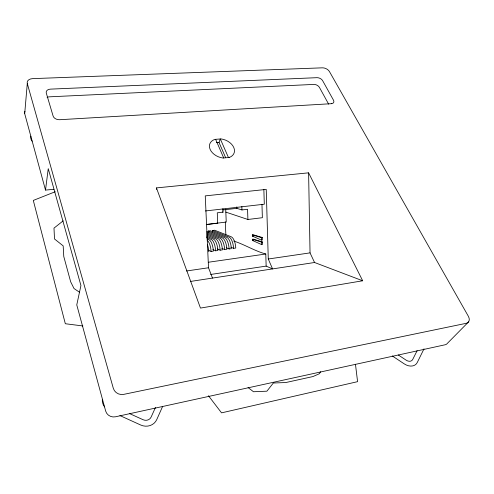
<?xml version="1.0" encoding="UTF-8"?>
<svg xmlns="http://www.w3.org/2000/svg" width="494" height="494" viewBox="0 0 494 494"><rect width="100%" height="100%" fill="white"/><g stroke="black" fill="none" stroke-linecap="round" stroke-linejoin="round"><path stroke-width="0.74" d="M53.889 189.301L45.504 190.091L24.7 113.682L27.287 83.505A6.848 4.551 9.9 0 1 32.641 78.632L322.409 67.832A5.638 3.421 24.9 0 1 329.424 71.531L468.355 316.277A7.225 4.965 40 0 1 466.256 323.304L123.728 394.366A8.491 7.713 15 0 1 113.342 388.401L27.287 83.505M45.504 190.091L48.251 168.658L80.936 285.526L76.768 304.897L105.679 411.088A8.058 7.478 13 0 0 115.528 416.782L445.063 344.787A6.916 4.909 41 0 0 447.298 343.435L468.534 321.94M225.61 157.586L219.027 142.476L220.324 138.968L228.463 157.549M162.68 406.29L156.734 419.628A12.331 11.424 23.2 0 1 140.697 425.013L119.919 415.565M155.468 407.464L151.121 417.078A6.163 5.712 23.2 0 1 143.112 419.739L129.329 413.478M424.013 348.85L417.226 362.559A10.979 8.108 41.4 0 1 404.351 363.936L392.236 355.915M417.121 350.678L412.669 359.546A5.49 4.057 41.4 0 1 406.241 360.225L398.349 355.007M320.581 371.735L319.445 373.717L312.875 376.576L285.847 382.529L273.343 383.017L266.902 391.186L253.471 391.742L248.081 387.518M63.195 220.837L53.988 228.123L54.513 238.985L63.176 245.876L63.775 256.516L70.661 281.784L74.026 288.545L79.682 292.355M55.235 191.734L33.296 200.428L65.325 323.731L82.893 325.966M362.67 280.777L200.471 308.083L156.456 187.905L308.608 172.832L362.67 280.777L314.561 262.499L190.357 281.463M210.623 274.466L266.149 266.112L272.571 268.909L268.273 259.004L266.241 189.406L205.257 195.883L208.517 267.76L212.482 278.085M186.528 270.984L208.517 267.76M268.273 259.004L310.041 252.879L314.561 262.499M208.536 262.221L265.784 254.009L266.149 266.112M208.283 250.143L211.08 251.434L213.352 251.119A9.812 3.711 82.3 0 0 208.993 239.726L206.937 238.843M212.889 249.569L215.619 250.81L217.885 250.495A9.787 3.754 82.2 0 0 213.494 239.139L206.56 236.206M217.379 248.957L220.139 250.186L222.393 249.878A9.763 3.798 82.2 0 0 217.971 238.553L206.77 233.884M221.849 248.346L224.634 249.569L226.876 249.26A9.738 3.841 82.2 0 0 222.43 237.966L206.863 231.593M226.295 247.735L229.111 248.951L231.334 248.643A9.713 3.884 82.2 0 0 226.863 237.386L210.432 230.766L208.295 231.038L208.363 232.551M230.815 247.173L233.557 248.34L235.774 248.031A9.689 3.921 82.2 0 0 231.278 236.805L214.68 230.229L212.556 230.5L212.624 232.013M261.592 244.573L262.493 244.45L262.419 241.967L253.366 239.145L252.477 239.263L252.514 240.479L261.592 244.573L261.517 242.091L252.477 239.263M261.517 242.091L262.419 241.967M252.329 234.885L261.375 237.614L262.283 237.497L262.357 239.985L261.456 240.103L252.372 236.101L252.329 234.885L253.218 234.767L262.283 237.497M252.514 240.479L253.403 240.362M252.372 236.101L253.261 235.984M206.597 224.461L226.233 222.059L225.715 209.153M206.294 224.566L217.712 223.171L217.274 212.815L223.029 212.142L222.893 208.69M225.832 212.111L247.908 219.478L262.37 217.706L261.962 204.288M222.621 209.975L236.848 208.338L241.955 209.944L247.556 209.289L247.908 219.478M205.411 210.957L264.302 204.207L263.864 189.591M216.353 142.68L219.027 142.476M222.386 211.926L223.029 212.142M212.556 230.5L229.074 237.095A9.701 3.903 82.2 0 1 233.557 248.34M233.779 241.041C244.87 244.66 254.669 250.958 265.784 254.009M208.295 231.038L224.653 237.676A9.726 3.859 82.2 0 1 229.111 248.951M206.832 232.736L220.207 238.256A9.75 3.816 82.2 0 1 224.634 249.569M206.677 235.039L215.736 238.843A9.775 3.779 82.2 0 1 220.139 250.186M206.418 237.373L211.247 239.429A9.8 3.736 82.2 0 1 215.619 250.81M208.456 395.731L221.547 412.861L357.582 381.664L355.458 364.232M328.634 104.135L319.427 87.401A4.532 2.822 24.8 0 0 313.789 84.418L49.567 96.818A5.403 3.668 10.5 0 0 47.103 97.435M215.625 139.32L223.708 157.957M156.456 187.905L156.542 189.443M225.313 221.812L225.838 234.817M236.793 206.893L236.848 208.338M241.838 206.523L241.955 209.944M261.375 237.614L261.456 240.103M308.608 172.832L310.041 252.879M24.7 113.682A6.57 4.52 9.1 0 1 24.941 111.348M207.233 240.319A9.824 3.693 82.3 0 1 211.08 251.434M207.338 244.363A9.837 3.668 82.3 0 1 208.795 251.749M104.561 406.871A12.362 11.381 13.3 0 1 102.301 399.732M32.104 141.198A10.331 7.305 9.2 0 1 30.844 136.14M229.16 157.487L223.01 158.018A12.992 9.071 21.2 0 1 210.129 149.392A12.992 9.071 21.2 0 1 214.933 139.376L221.016 138.919A12.992 9.071 21.2 0 1 233.773 147.49A12.992 9.071 21.2 0 1 229.16 157.487M331.332 103.697L59.712 119.715A5.564 3.841 10.7 0 1 53.13 116.102L46.294 93.1A5.465 3.674 10.7 0 1 50.468 89.13L316.95 77.675A4.576 2.822 24.8 0 1 322.638 80.683L333.475 100.146A4.662 2.921 25.7 0 1 331.332 103.697"/></g></svg>
